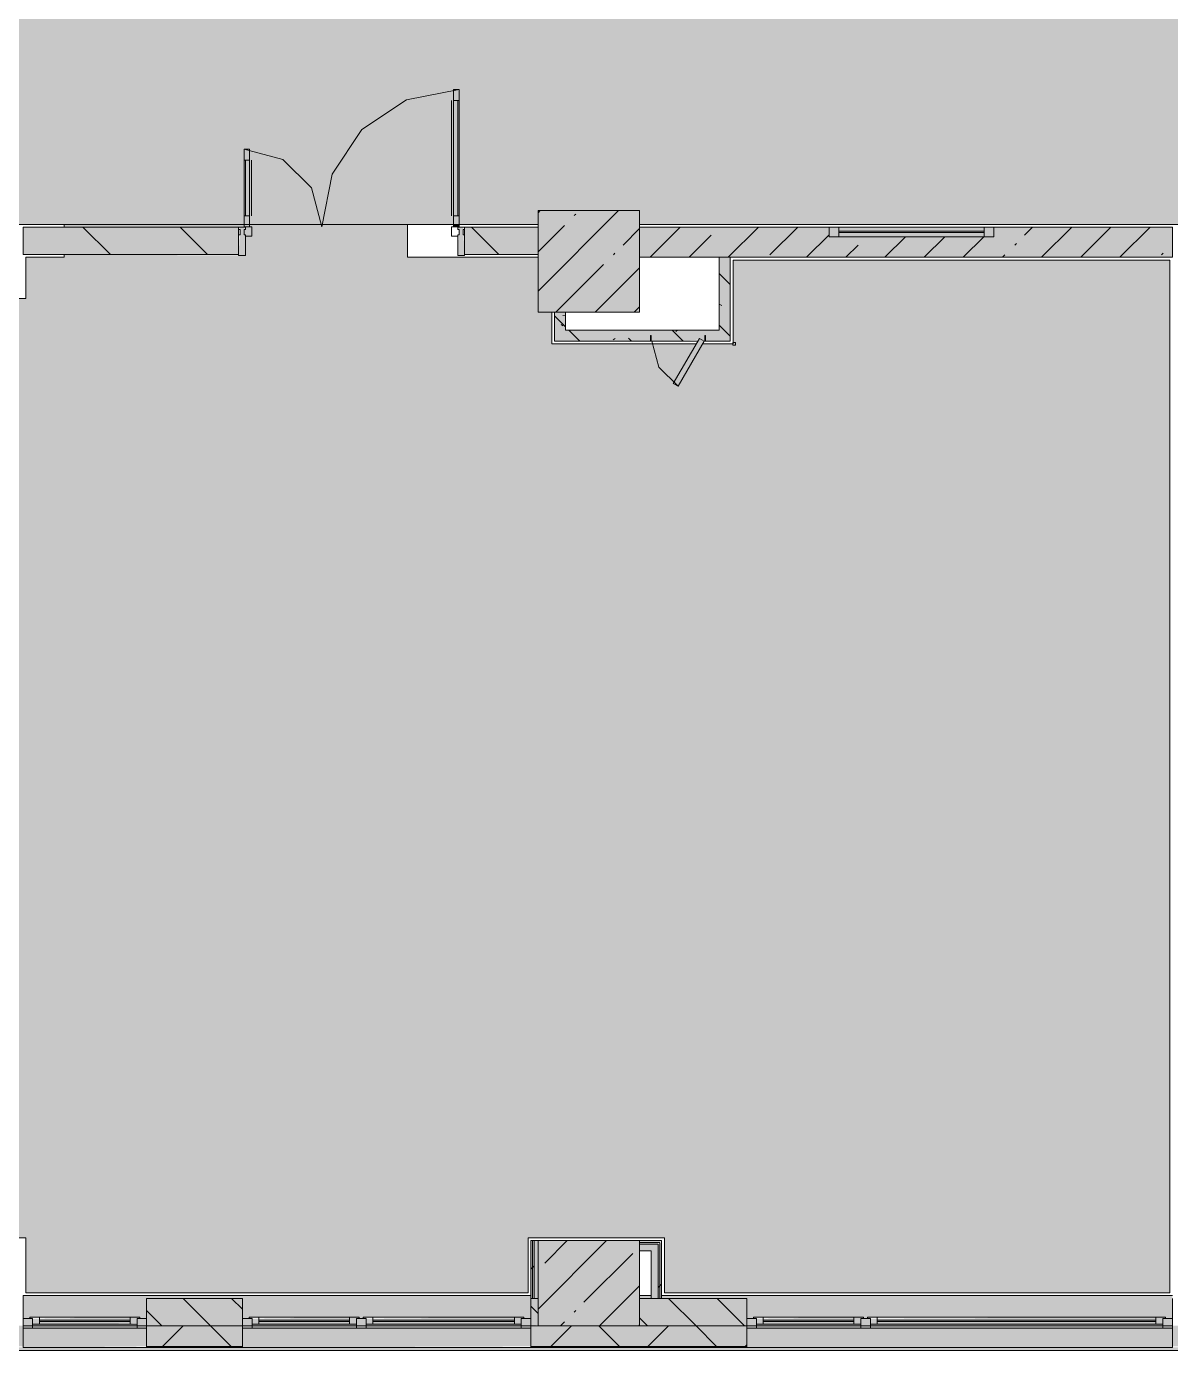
# Model space of a CAD drawing. Header units: millimetres. Extents: x -3817 to 677485, y -22715 to 103890.
# Drawn here: x -841.2 to -775.6, y -19606.1 to -19530.2 of the extents above; entities that cross this region are included whole.
import ezdxf

# ---------------------------------------------------------------- set-up
doc = ezdxf.new("R2010")
doc.units = ezdxf.units.MM
doc.layers.add('PDF _Геометрия', color=7, linetype='Continuous', true_color=0x1d1d1d)
doc.layers.add('PDF _Сплошная заливка', color=7, linetype='Continuous', true_color=0xffffff)

msp = doc.modelspace()

# ---------------------------------------------------------------- hatches: boundary and pattern name
at = {"layer": 'PDF _Сплошная заливка', "transparency": 33554559}
h = msp.add_hatch(color=256, dxfattribs=at)
h.paths.add_polyline_path([(-845.369, -19524.191), (-845.077, -19524.269), (-845.235, -19524.191)], flags=0)
h.paths.add_polyline_path([(-568.764, -19543.403), (-568.686, -19543.403), (-568.686, -19542.773), (-568.489, -19542.773), (-568.489, -19541.513), (-554.67, -19541.513), (-554.67, -19518.207), (-661.123, -19518.207), (-661.123, -19514.506), (-662.356, -19514.506), (-663.367, -19516.258), (-663.638, -19516.096), (-662.72, -19514.506), (-665.532, -19514.506), (-665.532, -19518.207), (-667.749, -19518.207), (-669.154, -19520.64), (-669.415, -19520.461), (-668.113, -19518.207), (-687.973, -19518.207), (-687.973, -19522.773), (-688.288, -19522.773), (-688.288, -19518.207), (-695.138, -19518.207), (-695.138, -19522.773), (-695.453, -19522.773), (-695.453, -19518.207), (-702.382, -19518.207), (-702.448, -19522.773), (-702.697, -19522.773), (-702.697, -19518.207), (-709.547, -19518.207), (-709.547, -19522.773), (-709.862, -19522.773), (-709.862, -19518.207), (-713.889, -19518.207), (-715.295, -19520.64), (-715.555, -19520.461), (-714.253, -19518.207), (-741.829, -19518.207), (-741.829, -19511.908), (-750.285, -19511.908), (-750.285, -19519.152), (-750.64, -19519.152), (-750.64, -19511.908), (-761.506, -19511.908), (-761.506, -19514.27), (-761.86, -19514.27), (-761.86, -19511.908), (-773.647, -19511.916), (-773.647, -19514.419), (-774.001, -19514.419), (-774.001, -19511.908), (-784.465, -19511.916), (-784.465, -19518.6), (-784.82, -19518.6), (-784.82, -19511.908), (-787.182, -19511.916), (-787.182, -19518.207), (-804.622, -19518.207), (-804.622, -19525.923), (-804.937, -19525.923), (-804.937, -19518.207), (-814.976, -19518.207), (-814.976, -19523.482), (-843.794, -19523.482), (-843.794, -19524.191), (-844.132, -19524.269), (-844.132, -19524.584), (-845.077, -19524.584), (-845.077, -19524.703), (-845.392, -19524.703), (-845.369, -19523.482), (-845.526, -19523.482), (-845.526, -19541.513), (-845.369, -19541.45), (-845.369, -19540.332), (-845.077, -19540.332), (-845.077, -19540.647), (-844.132, -19540.726), (-844.132, -19540.962), (-843.794, -19540.962), (-843.794, -19541.513), (-811.905, -19541.513), (-811.905, -19540.726), (-806.079, -19540.726), (-806.079, -19541.513), (-741.042, -19541.513), (-741.042, -19540.726), (-735.215, -19540.726), (-735.215, -19541.513), (-734.888, -19541.513), (-733.877, -19539.761), (-733.604, -19539.919), (-734.524, -19541.513), (-705.61, -19541.513), (-705.61, -19540.726), (-699.783, -19540.726), (-699.783, -19541.513), (-670.178, -19541.513), (-670.178, -19540.726), (-664.351, -19540.726), (-664.351, -19541.513), (-623.093, -19541.513), (-623.093, -19534.978), (-622.778, -19534.978), (-622.778, -19541.513), (-603.409, -19541.513), (-603.409, -19533.797), (-603.094, -19533.797), (-603.094, -19541.513), (-585.299, -19541.513), (-585.299, -19534.978), (-584.984, -19534.978), (-584.984, -19541.513), (-579.512, -19541.513), (-579.512, -19542.773), (-579.236, -19542.773), (-579.315, -19543.009), (-579.315, -19543.403), (-569.079, -19543.403)], flags=0)
for points in [[(-811.118, -19546.552), (-806.079, -19546.552), (-806.079, -19540.726), (-811.905, -19540.726), (-811.905, -19546.552), (-811.346, -19546.552)], [(-841.274, -19602.771), (-812.476, -19602.771), (-812.476, -19599.621), (-804.661, -19599.621), (-804.661, -19602.771), (-775.686, -19602.771), (-775.686, -19543.56), (-800.725, -19543.56), (-800.725, -19548.363), (-802.469, -19548.363), (-803.874, -19550.797), (-804.147, -19550.639), (-802.833, -19548.363), (-811.118, -19548.363), (-811.118, -19546.552), (-811.905, -19546.552), (-811.905, -19543.403), (-819.385, -19543.403), (-819.385, -19541.513), (-839.07, -19541.513), (-839.07, -19541.67), (-828.676, -19541.67), (-828.755, -19541.804), (-828.755, -19543.3), (-839.07, -19543.245), (-839.07, -19543.403), (-841.274, -19543.403), (-841.274, -19545.765), (-843.479, -19545.765), (-843.434, -19599.621), (-841.274, -19599.621), (-841.274, -19602.57)], [(-828.676, -19543.3), (-828.755, -19541.67), (-829.07, -19541.67), (-828.991, -19541.804), (-829.07, -19543.3)], [(-816.118, -19543.3), (-816.196, -19541.67), (-816.511, -19541.67), (-816.433, -19541.804), (-816.511, -19543.3)], [(-806.079, -19543.403), (-775.529, -19543.403), (-775.529, -19541.67), (-785.764, -19541.67), (-785.764, -19542.222), (-795.213, -19542.222), (-795.213, -19541.67), (-806.079, -19541.67), (-806.079, -19541.967)], [(-785.764, -19542.222), (-785.764, -19541.67), (-795.213, -19541.67), (-795.213, -19542.222), (-791.228, -19542.222)], [(-801.512, -19547.576), (-800.882, -19547.576), (-800.882, -19543.403), (-801.512, -19543.403), (-801.512, -19543.56)], [(-810.96, -19548.206), (-810.33, -19548.206), (-810.33, -19546.552), (-810.96, -19546.552), (-810.96, -19547.576)], [(-804.147, -19548.206), (-802.696, -19548.126), (-802.651, -19548.048), (-802.299, -19548.206), (-800.882, -19548.206), (-800.882, -19547.576), (-810.33, -19547.576), (-810.33, -19548.206), (-804.661, -19548.206)], [(-812.318, -19603.086), (-812.22, -19603.086), (-812.22, -19599.779), (-812.319, -19599.779), (-812.318, -19602.928)], [(-812.22, -19603.086), (-812.121, -19603.086), (-812.122, -19599.779), (-812.22, -19599.779), (-812.22, -19602.928)], [(-811.905, -19604.66), (-806.079, -19604.66), (-806.079, -19599.779), (-811.905, -19599.779), (-811.905, -19604.157)], [(-804.917, -19599.877), (-804.819, -19599.779), (-806.079, -19599.779), (-806.079, -19599.877), (-805.016, -19599.877)], [(-805.409, -19599.975), (-805.016, -19599.975), (-805.016, -19599.877), (-806.079, -19599.877), (-806.079, -19599.975)], [(-837.506, -19604.566), (-834.897, -19604.503), (-834.897, -19604.251), (-834.897, -19604.172), (-840.881, -19604.251), (-840.881, -19604.566), (-837.515, -19604.566)], [(-822.318, -19604.566), (-822.318, -19604.251), (-822.16, -19604.172), (-828.302, -19604.251), (-828.302, -19604.566), (-823.957, -19604.566)], [(-821.767, -19604.566), (-812.869, -19604.566), (-812.869, -19604.251), (-812.869, -19604.172), (-821.767, -19604.251), (-821.767, -19604.325)], [(-799.386, -19604.566), (-793.402, -19604.566), (-793.402, -19604.251), (-793.402, -19604.172), (-799.386, -19604.251)], [(-776.08, -19604.566), (-776.08, -19604.251), (-776.08, -19604.172), (-792.851, -19604.251), (-792.851, -19604.566), (-791.228, -19604.566)], [(-840.321, -19605.904), (-834.345, -19605.841), (-834.345, -19604.66), (-841.432, -19604.66), (-841.432, -19605.904)], [(-828.853, -19605.904), (-812.318, -19605.841), (-812.318, -19604.66), (-828.853, -19604.66), (-828.853, -19605.865)], [(-775.541, -19605.904), (-775.529, -19605.841), (-775.529, -19604.66), (-799.937, -19604.66), (-799.937, -19605.904), (-791.228, -19605.904)]]:
    msp.add_hatch(color=256, dxfattribs=at).paths.add_polyline_path(points)
h = msp.add_hatch(color=256, dxfattribs=at)
h.paths.add_polyline_path([(-837.429, -19543.245), (-829.07, -19543.245), (-829.07, -19541.67), (-841.432, -19541.67), (-841.432, -19543.245), (-838.923, -19543.245)], flags=0)
h.paths.add_polyline_path([(-811.905, -19543.245), (-811.905, -19541.67), (-816.118, -19541.67), (-816.118, -19543.245)], flags=0)
at = {"layer": 'PDF _Сплошная заливка', "true_color": 0xe7e7e7, "transparency": 33554559}
msp.add_hatch(color=254, dxfattribs=at).paths.add_polyline_path([(-812.121, -19603.086), (-811.905, -19603.086), (-811.905, -19599.779), (-812.122, -19599.779), (-812.121, -19602.928)])
at = {"layer": 'PDF _Сплошная заливка', "transparency": 33554559}
h = msp.add_hatch(color=256, dxfattribs=at)
h.paths.add_polyline_path([(-682.776, -19604.66), (-682.225, -19604.66), (-682.225, -19603.086), (-676.32, -19603.086), (-676.32, -19604.66), (-669.233, -19604.66), (-669.233, -19602.928), (-698.76, -19602.928), (-698.76, -19604.66), (-691.673, -19604.66)], flags=0)
h.paths.add_polyline_path([(-834.345, -19604.66), (-834.345, -19603.086), (-828.853, -19603.086), (-828.853, -19604.66), (-812.318, -19604.66), (-812.319, -19602.928), (-841.432, -19602.928), (-841.432, -19604.66), (-834.897, -19604.66)], flags=0)
h.paths.add_polyline_path([(-705.216, -19604.66), (-704.665, -19604.66), (-704.665, -19602.928), (-733.247, -19602.928), (-733.247, -19603.086), (-729.074, -19603.104), (-729.074, -19604.66), (-721.987, -19604.66)], flags=0)
h.paths.add_polyline_path([(-775.529, -19604.66), (-775.529, -19602.928), (-804.819, -19602.928), (-804.819, -19603.086), (-799.937, -19603.086), (-799.937, -19604.66), (-776.08, -19604.66)], flags=0)
h.paths.add_polyline_path([(-642.856, -19604.66), (-635.77, -19604.628), (-635.77, -19603.086), (-633.801, -19603.086), (-633.801, -19602.928), (-663.722, -19602.928), (-663.722, -19604.66), (-647.187, -19604.66), (-647.187, -19603.086), (-642.856, -19603.086), (-642.856, -19604.512)], flags=0)
h.paths.add_polyline_path([(-769.623, -19604.66), (-762.537, -19604.66), (-762.537, -19603.086), (-756.934, -19603.086), (-756.934, -19604.66), (-740.4, -19604.66), (-740.4, -19602.928), (-771.592, -19602.979), (-771.592, -19603.086), (-769.623, -19603.086), (-769.623, -19604.566)], flags=0)
h.paths.add_polyline_path([(-728.168, -19604.566), (-728.522, -19604.566), (-728.522, -19604.251), (-728.522, -19604.172), (-722.538, -19604.251), (-722.538, -19604.566), (-725.769, -19604.566)], flags=0)
h.paths.add_polyline_path([(-692.225, -19604.566), (-698.208, -19604.566), (-698.208, -19604.251), (-698.208, -19604.172), (-692.225, -19604.251)], flags=0)
h.paths.add_polyline_path([(-636.321, -19604.566), (-642.305, -19604.521), (-642.305, -19604.251), (-642.305, -19604.172), (-636.321, -19604.251)], flags=0)
h.paths.add_polyline_path([(-675.768, -19604.566), (-675.768, -19604.251), (-675.768, -19604.172), (-669.784, -19604.251), (-669.784, -19604.566)], flags=0)
h.paths.add_polyline_path([(-660.311, -19604.566), (-663.17, -19604.566), (-663.17, -19604.251), (-663.17, -19604.172), (-657.186, -19604.251), (-657.186, -19604.566)], flags=0)
h.paths.add_polyline_path([(-656.635, -19604.566), (-656.635, -19604.251), (-656.635, -19604.172), (-647.738, -19604.251), (-647.738, -19604.566)], flags=0)
h.paths.add_polyline_path([(-721.987, -19604.566), (-721.987, -19604.251), (-721.987, -19604.172), (-705.216, -19604.251), (-705.216, -19604.566)], flags=0)
h.paths.add_polyline_path([(-682.776, -19604.566), (-691.673, -19604.566), (-691.673, -19604.251), (-691.673, -19604.172), (-682.776, -19604.251)], flags=0)
h.paths.add_polyline_path([(-776.08, -19604.566), (-792.851, -19604.566), (-792.851, -19604.251), (-792.851, -19604.172), (-776.08, -19604.251)], flags=0)
h.paths.add_polyline_path([(-799.386, -19604.566), (-799.386, -19604.251), (-799.386, -19604.172), (-793.402, -19604.251), (-793.402, -19604.566)], flags=0)
h.paths.add_polyline_path([(-769.072, -19604.566), (-769.072, -19604.251), (-769.072, -19604.172), (-763.088, -19604.251), (-763.088, -19604.566)], flags=0)
h.paths.add_polyline_path([(-756.383, -19604.566), (-756.383, -19604.251), (-756.383, -19604.172), (-750.399, -19604.251), (-750.399, -19604.566)], flags=0)
h.paths.add_polyline_path([(-740.951, -19604.566), (-749.848, -19604.566), (-749.848, -19604.251), (-749.848, -19604.172), (-740.951, -19604.251)], flags=0)
h.paths.add_polyline_path([(-821.767, -19604.566), (-821.767, -19604.251), (-821.767, -19604.172), (-812.869, -19604.251), (-812.869, -19604.566)], flags=0)
h.paths.add_polyline_path([(-840.881, -19604.566), (-840.881, -19604.251), (-840.881, -19604.172), (-834.897, -19604.251), (-834.897, -19604.566), (-840.321, -19604.566)], flags=0)
h.paths.add_polyline_path([(-823.957, -19604.566), (-828.302, -19604.566), (-828.302, -19604.251), (-828.302, -19604.172), (-822.318, -19604.251), (-822.318, -19604.566)], flags=0)
h.paths.add_polyline_path([(-665.296, -19603.086), (-664.312, -19603.086), (-664.312, -19602.928), (-665.296, -19602.928)], flags=0)
h.paths.add_polyline_path([(-699.35, -19603.086), (-699.35, -19602.928), (-700.728, -19602.928), (-700.728, -19603.086)], flags=0)
h.paths.add_polyline_path([(-805.409, -19603.086), (-805.409, -19602.928), (-806.079, -19602.928), (-806.079, -19603.086)], flags=0)
h.paths.add_polyline_path([(-733.837, -19603.086), (-733.837, -19602.928), (-736.16, -19602.988), (-736.16, -19603.086)], flags=0)
h = msp.add_hatch(color=256, dxfattribs=at)
h.paths.add_polyline_path([(-799.937, -19604.66), (-799.937, -19603.086), (-806.079, -19603.086), (-806.079, -19604.66)], flags=0)
h.paths.add_polyline_path([(-812.318, -19604.66), (-811.905, -19604.608), (-811.905, -19603.086), (-812.318, -19603.086), (-812.318, -19604.164)], flags=0)
h.paths.add_polyline_path([(-834.345, -19604.66), (-828.853, -19604.66), (-828.853, -19603.086), (-834.345, -19603.086), (-834.345, -19604.54)], flags=0)
h = msp.add_hatch(color=256, dxfattribs=at)
h.paths.add_polyline_path([(-552.829, -19605.841), (-552.781, -19605.841), (-552.781, -19604.66), (-566.323, -19604.66), (-566.323, -19605.841), (-552.843, -19605.841)], flags=0)
h.paths.add_polyline_path([(-579.997, -19605.841), (-579.709, -19605.841), (-579.709, -19604.66), (-585.378, -19604.674), (-585.378, -19605.841), (-580.055, -19605.841)], flags=0)
h.paths.add_polyline_path([(-620.81, -19605.841), (-592.464, -19605.841), (-592.464, -19604.66), (-620.81, -19604.66), (-620.81, -19604.763)], flags=0)
h.paths.add_polyline_path([(-642.856, -19605.841), (-642.856, -19604.66), (-647.187, -19604.66), (-647.187, -19605.841)], flags=0)
h.paths.add_polyline_path([(-635.77, -19605.841), (-627.896, -19605.841), (-627.896, -19604.66), (-635.77, -19604.66), (-635.77, -19604.802)], flags=0)
h.paths.add_polyline_path([(-676.32, -19605.841), (-676.32, -19604.66), (-682.225, -19604.66), (-682.225, -19605.841)], flags=0)
h.paths.add_polyline_path([(-663.722, -19605.841), (-663.722, -19604.66), (-669.233, -19604.66), (-669.233, -19605.841)], flags=0)
h.paths.add_polyline_path([(-758.498, -19605.841), (-756.934, -19605.841), (-756.934, -19604.66), (-762.537, -19604.66), (-762.537, -19605.841)], flags=0)
h.paths.add_polyline_path([(-769.623, -19605.841), (-769.623, -19604.66), (-775.529, -19604.66), (-775.529, -19605.841)], flags=0)
h.paths.add_polyline_path([(-729.074, -19605.841), (-729.074, -19604.66), (-740.4, -19604.66), (-740.4, -19605.841)], flags=0)
h.paths.add_polyline_path([(-698.76, -19605.841), (-698.76, -19604.66), (-704.665, -19604.66), (-704.665, -19605.841)], flags=0)
h.paths.add_polyline_path([(-828.853, -19605.841), (-828.853, -19604.66), (-834.345, -19604.66), (-834.345, -19605.841)], flags=0)
h.paths.add_polyline_path([(-812.318, -19605.841), (-799.937, -19605.841), (-799.937, -19604.66), (-812.318, -19604.66), (-812.318, -19605.239)], flags=0)
h.paths.add_polyline_path([(-846.542, -19605.841), (-841.432, -19605.841), (-841.432, -19604.66), (-846.542, -19604.66), (-846.542, -19605.343)], flags=0)
h = msp.add_hatch(color=256, dxfattribs=at)
h.paths.add_polyline_path([(-552.856, -19606.078), (-552.781, -19606.078), (-552.846, -19605.904), (-566.323, -19605.904), (-566.323, -19606.078), (-554.513, -19606.078)], flags=0)
h.paths.add_polyline_path([(-846.542, -19606.078), (-579.709, -19606.078), (-579.709, -19605.904), (-846.542, -19605.904)], flags=0)

# ---------------------------------------------------------------- linework, layer by layer
at = {"layer": 'PDF _Геометрия', "color": 253, "lineweight": 9, "true_color": 0xaaaaaa}
for points in [[(-828.676, -19542.198), (-828.322, -19542.198), (-828.322, -19541.647), (-828.755, -19541.647), (-828.755, -19537.198), (-826.531, -19537.794), (-824.902, -19539.422), (-824.306, -19541.647), (-823.707, -19538.634), (-822, -19536.079), (-819.446, -19534.372), (-816.433, -19533.773), (-816.433, -19541.647), (-816.866, -19541.647), (-816.866, -19542.198), (-816.511, -19542.198)], [(-816.858, -19534.403), (-816.858, -19541.017)], [(-816.433, -19534.403), (-816.748, -19534.403)], [(-816.511, -19534.403), (-816.511, -19541.017)], [(-828.755, -19537.828), (-828.44, -19537.828)], [(-828.676, -19537.828), (-828.676, -19541.017)], [(-828.33, -19537.828), (-828.33, -19541.017)], [(-828.755, -19541.017), (-828.44, -19541.017)], [(-816.433, -19541.017), (-816.748, -19541.017)], [(-843.794, -19541.513), (-811.905, -19541.513)], [(-811.905, -19543.403), (-819.385, -19543.403), (-819.385, -19541.513), (-839.07, -19541.513), (-839.07, -19541.67)], [(-828.755, -19541.804), (-828.755, -19542.119)], [(-816.433, -19541.804), (-816.433, -19542.119)], [(-806.079, -19541.513), (-741.042, -19541.513)], [(-839.07, -19543.245), (-839.07, -19543.403), (-841.274, -19543.403), (-841.274, -19545.765), (-843.479, -19545.765), (-843.479, -19599.621), (-841.274, -19599.621), (-841.274, -19602.771), (-812.476, -19602.771), (-812.476, -19599.621), (-804.661, -19599.621), (-804.661, -19602.771), (-775.686, -19602.771), (-775.686, -19543.56), (-800.725, -19543.56), (-800.725, -19548.363), (-802.469, -19548.363)], [(-802.833, -19548.363), (-811.118, -19548.363), (-811.118, -19546.552)], [(-805.37, -19548.206), (-804.969, -19549.702), (-803.874, -19550.797)], [(-841.432, -19602.928), (-812.318, -19602.928)], [(-806.079, -19602.928), (-805.409, -19602.928)], [(-804.825, -19602.928), (-775.529, -19602.928)]]:
    msp.add_lwpolyline(points, dxfattribs=at)
for points in [[(-816.748, -19541.647), (-816.433, -19541.647), (-816.433, -19533.773), (-816.748, -19533.773), (-816.748, -19541.647), (-816.433, -19541.647), (-816.433, -19533.773), (-816.748, -19533.773)], [(-828.44, -19541.647), (-828.755, -19541.647), (-828.755, -19537.198), (-828.44, -19537.198), (-828.44, -19541.647), (-828.44, -19537.198), (-828.755, -19537.198), (-828.755, -19541.647)], [(-805.409, -19547.891), (-805.449, -19547.891), (-805.449, -19548.206), (-805.409, -19548.206)], [(-803.874, -19550.797), (-802.378, -19548.206), (-802.651, -19548.048), (-804.147, -19550.639)], [(-802.339, -19547.891), (-802.339, -19548.206), (-802.299, -19548.206), (-802.299, -19547.891)]]:
    msp.add_lwpolyline(points, close=True, dxfattribs=at)
at = {"layer": 'PDF _Геометрия', "color": 7, "lineweight": 9}
for points in [[(-811.905, -19540.844), (-811.787, -19540.726)], [(-811.905, -19545.334), (-807.297, -19540.726)], [(-809.83, -19541.013), (-809.737, -19540.92)], [(-836.423, -19543.245), (-837.998, -19541.67)], [(-830.855, -19543.245), (-832.43, -19541.67)], [(-811.905, -19541.67), (-816.118, -19541.67), (-816.118, -19543.245), (-811.905, -19543.245)], [(-814.153, -19543.245), (-815.727, -19541.67)], [(-811.905, -19543.089), (-810.391, -19541.575)], [(-806.079, -19541.67), (-775.529, -19541.67), (-775.529, -19543.403), (-800.882, -19543.403), (-801.512, -19543.403), (-801.512, -19547.576), (-802.299, -19547.576), (-805.449, -19547.576), (-810.33, -19547.576), (-810.33, -19546.552), (-810.96, -19546.552), (-810.96, -19548.206), (-810.33, -19548.206), (-805.449, -19548.206), (-802.742, -19548.206)], [(-807.024, -19542.697), (-806.079, -19541.752)], [(-805.484, -19543.403), (-803.752, -19541.67)], [(-800.994, -19543.403), (-799.262, -19541.67)], [(-798.605, -19543.258), (-797.017, -19541.67)], [(-785.764, -19541.67), (-795.213, -19541.67)], [(-786.316, -19541.907), (-794.662, -19541.907)], [(-784.012, -19542.136), (-783.547, -19541.67)], [(-783.034, -19543.403), (-781.302, -19541.67)], [(-780.789, -19543.403), (-779.057, -19541.67)], [(-778.544, -19543.403), (-776.812, -19541.67)], [(-803.239, -19543.403), (-801.972, -19542.136)], [(-796.504, -19543.403), (-795.213, -19542.111)], [(-795.213, -19542.222), (-785.764, -19542.222)], [(-786.316, -19541.985), (-794.662, -19541.985)], [(-794.259, -19543.403), (-793.554, -19542.697)], [(-792.014, -19543.403), (-790.833, -19542.222)], [(-789.769, -19543.403), (-788.588, -19542.222)], [(-787.524, -19543.403), (-786.343, -19542.222)], [(-784.574, -19542.697), (-784.48, -19542.604)], [(-807.585, -19543.258), (-807.492, -19543.165)], [(-806.079, -19543.403), (-801.512, -19543.403)], [(-802.299, -19548.206), (-800.882, -19548.206), (-800.882, -19547.576), (-800.882, -19543.403)], [(-785.279, -19543.403), (-785.135, -19543.258)], [(-776.155, -19543.258), (-776.062, -19543.165)], [(-810.879, -19546.552), (-808.146, -19543.82)], [(-808.634, -19546.552), (-806.079, -19543.997)], [(-806.389, -19546.552), (-806.079, -19546.242)], [(-811.728, -19599.779), (-812.319, -19599.779), (-812.318, -19603.086), (-811.905, -19603.086)], [(-812.22, -19599.779), (-812.22, -19603.086)], [(-812.122, -19599.779), (-812.121, -19603.086)], [(-811.905, -19603.703), (-807.98, -19599.779)], [(-811.514, -19601.067), (-810.225, -19599.779)], [(-804.917, -19603.086), (-804.917, -19600.369), (-804.917, -19599.975), (-804.917, -19599.877), (-806.079, -19599.877)], [(-805.016, -19603.086), (-805.016, -19600.369), (-805.016, -19599.975), (-806.079, -19599.975)], [(-809.269, -19603.312), (-806.462, -19600.506)], [(-812.318, -19601.423), (-812.22, -19601.325), (-812.122, -19601.226)], [(-808.372, -19604.66), (-806.079, -19602.367)], [(-805.016, -19602.472), (-804.917, -19602.374), (-804.819, -19602.275)], [(-834.345, -19604.66), (-841.432, -19604.66), (-841.432, -19602.928), (-812.318, -19602.928)], [(-829.502, -19605.841), (-830.683, -19604.66), (-832.258, -19603.086)], [(-828.853, -19603.707), (-829.474, -19603.086)], [(-811.905, -19603.086), (-812.318, -19603.086), (-812.318, -19604.66), (-799.937, -19604.66)], [(-806.079, -19602.928), (-805.409, -19602.928)], [(-775.529, -19603.086), (-775.529, -19604.66), (-799.937, -19604.66), (-799.937, -19603.086), (-806.079, -19603.086)], [(-804.825, -19602.928), (-775.529, -19602.928)], [(-801.665, -19605.841), (-802.846, -19604.66), (-804.42, -19603.086)], [(-800.062, -19604.66), (-801.637, -19603.086)], [(-841.038, -19604.172), (-834.739, -19604.172)], [(-840.487, -19604.172), (-840.487, -19604.566)], [(-835.29, -19604.172), (-835.29, -19604.566)], [(-833.467, -19604.66), (-834.345, -19603.782)], [(-828.459, -19604.172), (-822.16, -19604.172)], [(-827.908, -19604.172), (-827.908, -19604.566)], [(-822.712, -19604.172), (-822.712, -19604.566)], [(-821.924, -19604.172), (-812.712, -19604.172)], [(-821.373, -19604.172), (-821.373, -19604.566)], [(-813.263, -19604.172), (-813.263, -19604.566)], [(-811.906, -19603.951), (-812.318, -19603.539)], [(-809.83, -19603.873), (-809.737, -19603.78)], [(-805.629, -19604.66), (-806.079, -19604.211)], [(-799.543, -19604.172), (-793.245, -19604.172)], [(-798.992, -19604.172), (-798.992, -19604.566)], [(-793.796, -19604.172), (-793.796, -19604.566)], [(-793.008, -19604.172), (-775.922, -19604.172)], [(-792.457, -19604.172), (-792.457, -19604.566)], [(-776.473, -19604.172), (-776.473, -19604.566)], [(-840.881, -19604.251), (-841.432, -19604.251)], [(-841.432, -19604.802), (-834.345, -19604.802)], [(-840.487, -19604.33), (-835.29, -19604.33)], [(-835.29, -19604.408), (-840.487, -19604.408)], [(-834.345, -19604.251), (-834.897, -19604.251)], [(-833.439, -19605.841), (-832.258, -19604.66)], [(-828.302, -19604.251), (-828.853, -19604.251)], [(-812.318, -19604.66), (-828.853, -19604.66)], [(-828.853, -19604.802), (-812.318, -19604.802)], [(-827.908, -19604.33), (-822.712, -19604.33)], [(-822.712, -19604.408), (-827.908, -19604.408)], [(-821.767, -19604.251), (-822.318, -19604.251)], [(-821.373, -19604.33), (-813.263, -19604.33)], [(-813.263, -19604.408), (-821.373, -19604.408)], [(-812.318, -19604.251), (-812.869, -19604.251)], [(-811.169, -19605.841), (-809.988, -19604.66)], [(-810.617, -19604.66), (-810.391, -19604.434)], [(-807.232, -19605.841), (-808.413, -19604.66)], [(-806.127, -19604.66), (-806.079, -19604.612)], [(-805.601, -19605.841), (-804.42, -19604.66)], [(-799.386, -19604.251), (-799.937, -19604.251)], [(-799.937, -19604.802), (-775.529, -19604.802)], [(-798.992, -19604.33), (-793.796, -19604.33)], [(-793.796, -19604.408), (-798.992, -19604.408)], [(-792.851, -19604.251), (-793.402, -19604.251)], [(-792.457, -19604.33), (-776.473, -19604.33)], [(-776.473, -19604.408), (-792.457, -19604.408)], [(-775.529, -19604.251), (-776.08, -19604.251)], [(-1149.689, -19606.078), (-579.709, -19606.078), (-1149.689, -19606.078)], [(-834.345, -19605.841), (-828.853, -19605.841)], [(-834.345, -19605.865), (-828.853, -19605.865)], [(-812.318, -19605.841), (-799.937, -19605.841)], [(-812.318, -19605.865), (-799.937, -19605.865)], [(-800.034, -19605.841), (-799.937, -19605.745)]]:
    msp.add_lwpolyline(points, dxfattribs=at)
for points in [[(-806.079, -19540.726), (-811.905, -19540.726), (-811.905, -19546.552), (-806.079, -19546.552)], [(-841.432, -19543.245), (-829.07, -19543.245), (-829.07, -19541.67), (-841.432, -19541.67)], [(-828.755, -19541.804), (-828.676, -19541.804), (-828.676, -19541.67), (-829.07, -19541.67), (-829.07, -19541.804), (-828.991, -19541.804), (-828.991, -19542.119), (-829.07, -19542.119), (-829.07, -19543.3), (-828.676, -19543.3), (-828.676, -19542.119), (-828.755, -19542.119)], [(-816.196, -19542.119), (-816.196, -19541.804), (-816.118, -19541.804), (-816.118, -19541.67), (-816.511, -19541.67), (-816.511, -19541.804), (-816.433, -19541.804), (-816.433, -19542.119), (-816.511, -19542.119), (-816.511, -19543.3), (-816.118, -19543.3), (-816.118, -19542.119)], [(-794.662, -19541.67), (-794.662, -19542.222), (-795.213, -19542.222), (-795.213, -19541.67)], [(-785.764, -19541.67), (-785.764, -19542.222), (-786.316, -19542.222), (-786.316, -19541.67)], [(-800.74, -19548.288), (-800.74, -19548.442), (-800.583, -19548.442), (-800.583, -19548.288)], [(-806.079, -19599.779), (-811.905, -19599.779), (-811.905, -19604.66), (-806.079, -19604.66)], [(-804.819, -19600.369), (-804.819, -19599.877), (-804.819, -19599.779), (-806.079, -19599.779), (-806.079, -19600.369), (-805.409, -19600.369), (-805.409, -19603.086), (-804.819, -19603.086)], [(-828.853, -19604.66), (-828.853, -19603.086), (-834.345, -19603.086), (-834.345, -19604.66)], [(-834.739, -19604.172), (-841.038, -19604.172), (-841.038, -19604.251), (-840.881, -19604.251), (-840.881, -19604.566), (-834.897, -19604.566), (-834.897, -19604.251), (-834.739, -19604.251)], [(-822.16, -19604.172), (-828.459, -19604.172), (-828.459, -19604.251), (-828.302, -19604.251), (-828.302, -19604.566), (-822.318, -19604.566), (-822.318, -19604.251), (-822.16, -19604.251)], [(-812.712, -19604.172), (-821.924, -19604.172), (-821.924, -19604.251), (-821.767, -19604.251), (-821.767, -19604.566), (-812.869, -19604.566), (-812.869, -19604.251), (-812.712, -19604.251)], [(-793.245, -19604.172), (-799.543, -19604.172), (-799.543, -19604.251), (-799.386, -19604.251), (-799.386, -19604.566), (-793.402, -19604.566), (-793.402, -19604.251), (-793.245, -19604.251)], [(-775.922, -19604.172), (-793.008, -19604.172), (-793.008, -19604.251), (-792.851, -19604.251), (-792.851, -19604.566), (-776.08, -19604.566), (-776.08, -19604.251), (-775.922, -19604.251)], [(-841.432, -19604.802), (-841.432, -19604.251), (-840.881, -19604.251), (-840.881, -19604.802)], [(-841.432, -19605.904), (-841.432, -19604.66), (-834.345, -19604.66), (-834.345, -19605.904)], [(-834.897, -19604.802), (-834.897, -19604.251), (-834.345, -19604.251), (-834.345, -19604.802)], [(-834.345, -19604.66), (-834.345, -19605.904), (-828.853, -19605.904), (-828.853, -19604.66)], [(-828.853, -19604.802), (-828.853, -19604.251), (-828.302, -19604.251), (-828.302, -19604.802)], [(-828.853, -19605.904), (-828.853, -19604.66), (-812.318, -19604.66), (-812.318, -19605.904)], [(-822.318, -19604.802), (-822.318, -19604.251), (-821.767, -19604.251), (-821.767, -19604.802)], [(-812.869, -19604.802), (-812.869, -19604.251), (-812.318, -19604.251), (-812.318, -19604.802)], [(-812.318, -19604.66), (-812.318, -19605.904), (-799.937, -19605.904), (-799.937, -19604.66)], [(-799.937, -19604.802), (-799.937, -19604.251), (-799.386, -19604.251), (-799.386, -19604.802)], [(-799.937, -19605.904), (-799.937, -19604.66), (-775.529, -19604.66), (-775.529, -19605.904)], [(-793.402, -19604.802), (-793.402, -19604.251), (-792.851, -19604.251), (-792.851, -19604.802)], [(-776.08, -19604.802), (-776.08, -19604.251), (-775.529, -19604.251), (-775.529, -19604.802)]]:
    msp.add_lwpolyline(points, close=True, dxfattribs=at)
at = {"layer": 'PDF _Геометрия', "color": 8, "lineweight": 9, "true_color": 0x787878}
for points in [[(-800.882, -19544.96), (-801.512, -19544.331)], [(-801.477, -19546.102), (-801.365, -19546.173)], [(-810.33, -19547.391), (-810.96, -19546.761)], [(-810.587, -19547.251), (-810.49, -19547.34)], [(-810.475, -19546.737), (-810.344, -19546.72)], [(-809.516, -19548.206), (-810.146, -19547.576)], [(-806.544, -19548.206), (-806.708, -19548.042)], [(-803.576, -19548.206), (-804.206, -19547.576)], [(-803.998, -19547.647), (-803.905, -19547.576)], [(-800.882, -19547.928), (-801.235, -19547.576), (-801.512, -19547.298)], [(-807.592, -19548.14), (-807.487, -19548.06)]]:
    msp.add_lwpolyline(points, dxfattribs=at)
at = {"layer": 'PDF _Сплошная заливка', "color": 254, "lineweight": 60, "true_color": 0xe2e2e2, "transparency": 33554559}
for points in [[(-816.748, -19541.647), (-816.433, -19541.647), (-816.748, -19541.513), (-816.433, -19541.513)], [(-803.874, -19550.797), (-802.378, -19548.206), (-804.147, -19550.639), (-802.651, -19548.048)]]:
    msp.add_solid(points, dxfattribs=at)
at = {"layer": 'PDF _Сплошная заливка', "color": 254, "lineweight": 60, "true_color": 0xe7e7e7, "transparency": 33554559}
for points in [[(-806.079, -19600.369), (-805.016, -19600.369), (-806.079, -19599.975), (-805.016, -19599.975)], [(-805.016, -19603.086), (-805.016, -19600.369), (-805.409, -19603.086), (-805.409, -19600.369)]]:
    msp.add_solid(points, dxfattribs=at)
at = {"layer": 'PDF _Сплошная заливка', "lineweight": 60, "transparency": 33554559}
for points in [[(-804.917, -19603.086), (-804.932, -19599.975), (-805.016, -19603.086), (-805.016, -19599.975)], [(-804.819, -19603.086), (-804.819, -19599.877), (-804.917, -19603.086), (-804.917, -19599.975)], [(-828.853, -19605.904), (-828.853, -19605.865), (-834.345, -19605.904)], [(-799.937, -19605.865), (-799.937, -19605.841), (-812.318, -19605.865)]]:
    msp.add_solid(points, dxfattribs=at)

doc.saveas('drawing.dxf')
